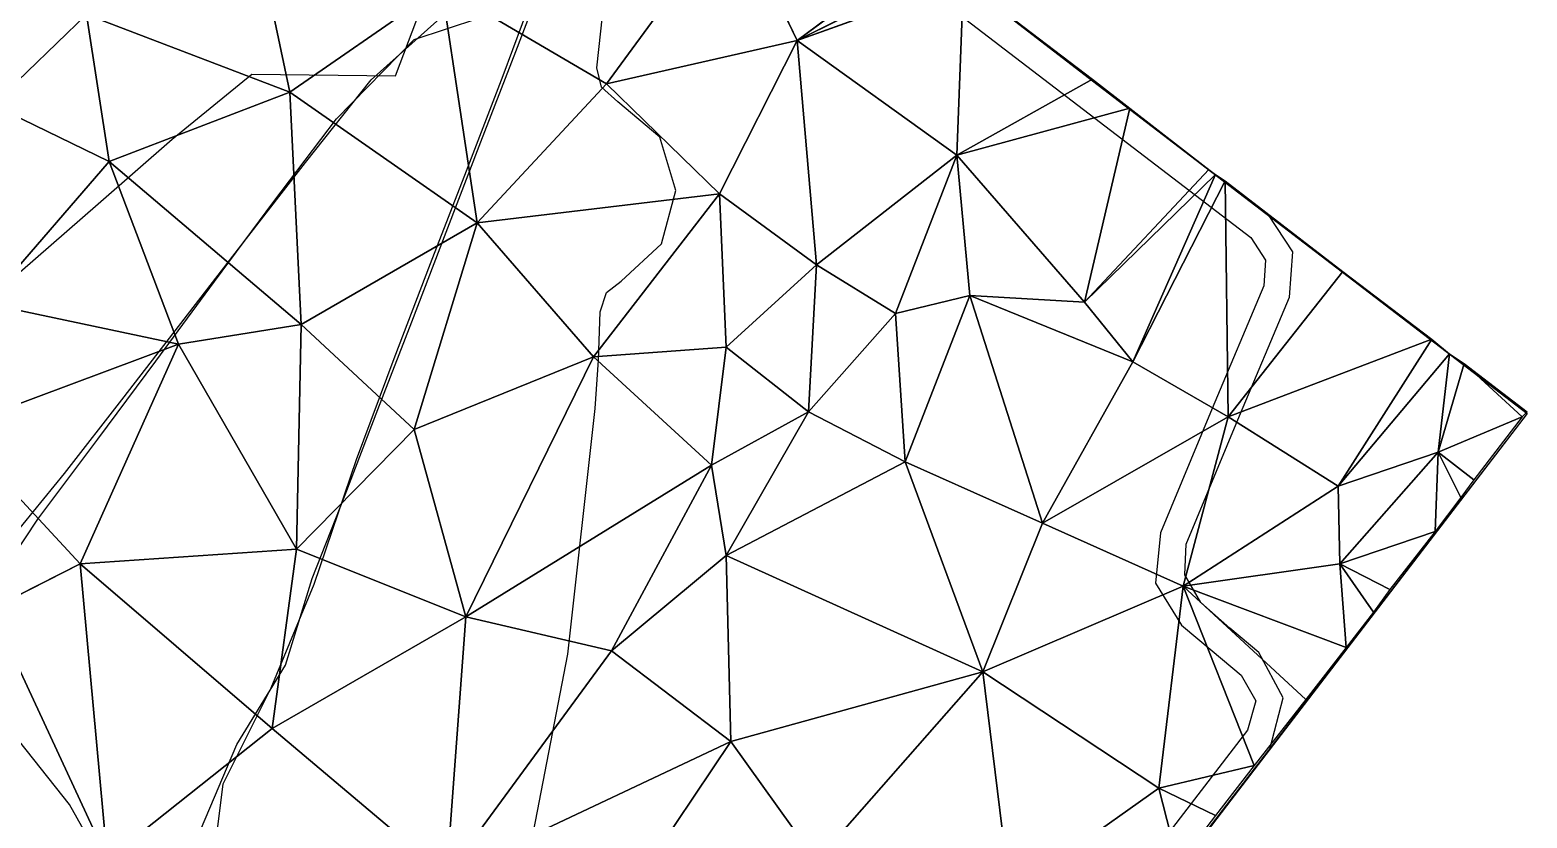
# Model space of a CAD drawing. Header units: metres. Extents: x -1474 to 1301, y -1635 to 1276.
# Drawn here: x 374 to 1301, y -202 to 286 of the extents above; entities that cross this region are included whole.
import ezdxf

# ---------------------------------------------------------------- set-up
doc = ezdxf.new("R2010")
doc.units = ezdxf.units.M

msp = doc.modelspace()

# ---------------------------------------------------------------- linework, layer by layer
for p, q in [((435, 713, -2500), (1301, 49, -2500)), ((763, 462, -2500), (1032, 255, -2500)), ((510, 365, -2444), (535, 248, -2428)), ((535, 248, -2428), (510, 365, -2444)), ((725, 263, -2500), (736, 364, -2500)), ((810, 361, -2428), (731, 253, -2418)), ((731, 253, -2418), (810, 361, -2428)), ((810, 361, -2428), (849, 280, -2406)), ((849, 280, -2406), (810, 361, -2428)), ((926, 337, -2412), (849, 280, -2406)), ((849, 280, -2406), (926, 337, -2412)), ((674.77563, 273.0526, -2500), (696.3357, 329.04102, -2500)), ((941, 326, -2408), (849, 280, -2406)), ((849, 280, -2406), (941, 326, -2408)), ((952, 317, -2410), (849, 280, -2406)), ((849, 280, -2406), (952, 317, -2410)), ((952, 317, -2410), (948, 209, -2428)), ((948, 209, -2428), (952, 317, -2410)), ((952, 317, -2410), (1032, 256, -2404)), ((629, 313, -2440), (535, 248, -2428)), ((535, 248, -2428), (629, 313, -2440)), ((600.28345, 258.03088, -2500), (621.70996, 314.735, -2500)), ((629, 313, -2440), (651, 167, -2430)), ((629, 313, -2440), (731, 253, -2418)), ((651, 167, -2430), (629, 313, -2440)), ((731, 253, -2418), (629, 313, -2440)), ((667.1011, 258.2611, -2500), (687.0139, 311.95325, -2500)), ((585.3004, 255.58264, -2500), (635.562, 300.6161, -2500)), ((611.95447, 280.47693, -2500), (672.04785, 300.35083, -2500)), ((943, 301, -2500), (1130, 158, -2500)), ((409, 296, -2444), (351, 240, -2428)), ((351, 240, -2428), (409, 296, -2444)), ((409, 296, -2444), (423, 205, -2442)), ((409, 296, -2444), (535, 248, -2428)), ((423, 205, -2442), (409, 296, -2444)), ((535, 248, -2428), (409, 296, -2444)), ((563.7733, 231.49011, -2500), (611.95447, 280.47693, -2500)), ((849, 280, -2406), (731, 253, -2418)), ((731, 253, -2418), (849, 280, -2406)), ((849, 280, -2406), (801, 185, -2414)), ((801, 185, -2414), (849, 280, -2406)), ((849, 280, -2406), (861, 141, -2426)), ((849, 280, -2406), (948, 209, -2428)), ((861, 141, -2426), (849, 280, -2406)), ((948, 209, -2428), (849, 280, -2406)), ((653.22595, 217.08923, -2500), (674.77563, 273.0526, -2500)), ((728, 251, -2500), (725, 263, -2500)), ((462.1648, 218.85864, -2500), (511.40234, 259.02588, -2500)), ((511.40234, 259.02588, -2500), (600.28345, 258.03088, -2500)), ((544.5536, 204.34607, -2500), (585.3004, 255.58264, -2500)), ((644.22046, 199.33313, -2500), (667.1011, 258.2611, -2500)), ((731, 253, -2418), (651, 167, -2430)), ((651, 167, -2430), (731, 253, -2418)), ((738, 242, -2500), (728, 251, -2500)), ((731, 253, -2418), (801, 185, -2414)), ((801, 185, -2414), (731, 253, -2418)), ((1032, 256, -2404), (948, 209, -2428)), ((948, 209, -2428), (1032, 256, -2404)), ((1032, 256, -2404), (1055, 238, -2402)), ((1032, 255, -2500), (1301, 49, -2500)), ((535, 248, -2428), (423, 205, -2442)), ((423, 205, -2442), (535, 248, -2428)), ((535, 248, -2428), (542, 104, -2446)), ((535, 248, -2428), (651, 167, -2430)), ((542, 104, -2446), (535, 248, -2428)), ((651, 167, -2430), (535, 248, -2428)), ((764, 220, -2500), (738, 242, -2500)), ((351, 240, -2428), (423, 205, -2442)), ((423, 205, -2442), (351, 240, -2428)), ((1055, 238, -2402), (948, 209, -2428)), ((948, 209, -2428), (1055, 238, -2402)), ((1055, 238, -2402), (1027, 118, -2428)), ((1027, 118, -2428), (1055, 238, -2402)), ((1055, 238, -2402), (1104, 200, -2396)), ((525.03394, 180.2268, -2500), (563.7733, 231.49011, -2500)), ((416.32764, 178.84827, -2500), (462.1648, 218.85864, -2500)), ((631.7217, 161.24158, -2500), (653.22595, 217.08923, -2500)), ((774, 187, -2500), (764, 220, -2500)), ((423, 205, -2442), (347, 117, -2444)), ((347, 117, -2444), (423, 205, -2442)), ((423, 205, -2442), (466, 92, -2426)), ((423, 205, -2442), (542, 104, -2446)), ((466, 92, -2426), (423, 205, -2442)), ((542, 104, -2446), (423, 205, -2442)), ((506.6604, 155.41943, -2500), (544.5536, 204.34607, -2500)), ((948, 209, -2428), (861, 141, -2426)), ((861, 141, -2426), (948, 209, -2428)), ((948, 209, -2428), (910, 111, -2436)), ((910, 111, -2436), (948, 209, -2428)), ((948, 209, -2428), (956, 122, -2426)), ((948, 209, -2428), (1027, 118, -2428)), ((956, 122, -2426), (948, 209, -2428)), ((1027, 118, -2428), (948, 209, -2428)), ((622.00024, 141.86108, -2500), (644.22046, 199.33313, -2500)), ((1104, 200, -2396), (1027, 118, -2428)), ((1027, 118, -2428), (1104, 200, -2396)), ((1108, 197, -2396), (1027, 118, -2428)), ((1027, 118, -2428), (1108, 197, -2396)), ((1108, 197, -2396), (1057, 81, -2426)), ((1057, 81, -2426), (1108, 197, -2396)), ((1104, 200, -2396), (1108, 197, -2396)), ((1108, 197, -2396), (1114, 193, -2396)), ((765, 154, -2500), (774, 187, -2500)), ((1114, 193, -2396), (1057, 81, -2426)), ((1057, 81, -2426), (1114, 193, -2396)), ((1114, 193, -2396), (1116, 47, -2430)), ((1116, 47, -2430), (1114, 193, -2396)), ((1114, 193, -2396), (1187, 137, -2384)), ((367.6515, 136.53271, -2500), (416.32764, 178.84827, -2500)), ((488.3551, 130.61206, -2500), (525.03394, 180.2268, -2500)), ((801, 185, -2414), (651, 167, -2430)), ((651, 167, -2430), (801, 185, -2414)), ((801, 185, -2414), (723, 84, -2424)), ((723, 84, -2424), (801, 185, -2414)), ((801, 185, -2414), (805, 90, -2436)), ((801, 185, -2414), (861, 141, -2426)), ((805, 90, -2436), (801, 185, -2414)), ((861, 141, -2426), (801, 185, -2414)), ((651, 167, -2430), (542, 104, -2446)), ((542, 104, -2446), (651, 167, -2430)), ((651, 167, -2430), (612, 39, -2434)), ((612, 39, -2434), (651, 167, -2430)), ((651, 167, -2430), (723, 84, -2424)), ((723, 84, -2424), (651, 167, -2430)), ((1156, 149, -2500), (1141, 172, -2500)), ((610.3817, 105.8219, -2500), (631.7217, 161.24158, -2500)), ((1130, 158, -2500), (1139, 144, -2500)), ((469.46106, 107.37915, -2500), (506.6604, 155.41943, -2500)), ((740, 131, -2500), (765, 154, -2500)), ((1154, 121, -2500), (1156, 149, -2500)), ((599.563, 83.01184, -2500), (622.00024, 141.86108, -2500)), ((861, 141, -2426), (805, 90, -2436)), ((805, 90, -2436), (861, 141, -2426)), ((861, 141, -2426), (856, 50, -2434)), ((856, 50, -2434), (861, 141, -2426)), ((861, 141, -2426), (910, 111, -2436)), ((910, 111, -2436), (861, 141, -2426)), ((1139, 144, -2500), (1138, 128, -2500)), ((451.99902, 81.37598, -2500), (488.3551, 130.61206, -2500)), ((731, 124, -2500), (740, 131, -2500)), ((1187, 137, -2384), (1116, 47, -2430)), ((1116, 47, -2430), (1187, 137, -2384)), ((1187, 137, -2384), (1242, 95, -2388)), ((727, 112, -2500), (731, 124, -2500)), ((956, 122, -2426), (910, 111, -2436)), ((910, 111, -2436), (956, 122, -2426)), ((956, 122, -2426), (916, 19, -2446)), ((916, 19, -2446), (956, 122, -2426)), ((1027, 118, -2428), (956, 122, -2426)), ((956, 122, -2426), (1001, -19, -2448)), ((956, 122, -2426), (1027, 118, -2428)), ((1057, 81, -2426), (956, 122, -2426)), ((956, 122, -2426), (1057, 81, -2426)), ((1001, -19, -2448), (956, 122, -2426)), ((1138, 128, -2500), (1106, 52, -2500)), ((1122, 45, -2500), (1154, 121, -2500)), ((347, 117, -2444), (466, 92, -2426)), ((466, 92, -2426), (347, 117, -2444)), ((726, 82, -2500), (727, 112, -2500)), ((1027, 118, -2428), (1057, 81, -2426)), ((1057, 81, -2426), (1027, 118, -2428)), ((432.27393, 59.347168, -2500), (469.46106, 107.37915, -2500)), ((542, 104, -2446), (466, 92, -2426)), ((466, 92, -2426), (542, 104, -2446)), ((542, 104, -2446), (539, -35, -2440)), ((539, -35, -2440), (542, 104, -2446)), ((542, 104, -2446), (612, 39, -2434)), ((612, 39, -2434), (542, 104, -2446)), ((589.4436, 51.446045, -2500), (610.3817, 105.8219, -2500)), ((910, 111, -2436), (856, 50, -2434)), ((856, 50, -2434), (910, 111, -2436)), ((910, 111, -2436), (916, 19, -2446)), ((916, 19, -2446), (910, 111, -2436)), ((1242, 95, -2388), (1116, 47, -2430)), ((1116, 47, -2430), (1242, 95, -2388)), ((1242, 95, -2388), (1184, 4, -2426)), ((1184, 4, -2426), (1242, 95, -2388)), ((1242, 95, -2388), (1253, 86, -2388)), ((466, 92, -2426), (327, 40, -2426)), ((327, 40, -2426), (466, 92, -2426)), ((466, 92, -2426), (405, -44, -2444)), ((405, -44, -2444), (466, 92, -2426)), ((466, 92, -2426), (539, -35, -2440)), ((539, -35, -2440), (466, 92, -2426)), ((723, 84, -2424), (612, 39, -2434)), ((612, 39, -2434), (723, 84, -2424)), ((723, 84, -2424), (644, -77, -2448)), ((644, -77, -2448), (723, 84, -2424)), ((723, 84, -2424), (805, 90, -2436)), ((805, 90, -2436), (723, 84, -2424)), ((723, 84, -2424), (796, 17, -2436)), ((796, 17, -2436), (723, 84, -2424)), ((805, 90, -2436), (796, 17, -2436)), ((796, 17, -2436), (805, 90, -2436)), ((805, 90, -2436), (856, 50, -2434)), ((856, 50, -2434), (805, 90, -2436)), ((1253, 86, -2388), (1184, 4, -2426)), ((1184, 4, -2426), (1253, 86, -2388)), ((1253, 86, -2388), (1246, 25, -2418)), ((1246, 25, -2418), (1253, 86, -2388)), ((1253, 86, -2388), (1262, 80, -2392)), ((416.0725, 33.012085, -2500), (451.99902, 81.37598, -2500)), ((576.2626, 20.577026, -2500), (599.563, 83.01184, -2500)), ((724, 52, -2500), (726, 82, -2500)), ((1057, 81, -2426), (1001, -19, -2448)), ((1001, -19, -2448), (1057, 81, -2426)), ((1057, 81, -2426), (1116, 47, -2430)), ((1116, 47, -2430), (1057, 81, -2426)), ((1262, 80, -2392), (1246, 25, -2418)), ((1246, 25, -2418), (1262, 80, -2392)), ((1262, 80, -2392), (1298, 47, -2410)), ((1262, 80, -2392), (1301, 50, -2410)), ((1298, 47, -2410), (1262, 80, -2392)), ((395.39355, 11.809692, -2500), (432.27393, 59.347168, -2500)), ((1301, 49, -2500), (306, -1246, -2500)), ((569.1051, -1.432495, -2500), (589.4436, 51.446045, -2500)), ((707, -100, -2500), (724, 52, -2500)), ((856, 50, -2434), (796, 17, -2436)), ((796, 17, -2436), (856, 50, -2434)), ((856, 50, -2434), (805, -39, -2442)), ((805, -39, -2442), (856, 50, -2434)), ((856, 50, -2434), (916, 19, -2446)), ((916, 19, -2446), (856, 50, -2434)), ((1116, 47, -2430), (1001, -19, -2448)), ((1001, -19, -2448), (1116, 47, -2430)), ((1106, 52, -2500), (1074, -25, -2500)), ((1116, 47, -2430), (1088, -58, -2446)), ((1088, -58, -2446), (1116, 47, -2430)), ((1301, 49, -2500), (1115, -194, -2500)), ((1116, 47, -2430), (1184, 4, -2426)), ((1184, 4, -2426), (1116, 47, -2430)), ((1298, 47, -2410), (1246, 25, -2418)), ((1246, 25, -2418), (1298, 47, -2410)), ((1298, 47, -2410), (1268, 8, -2418)), ((1301, 50, -2410), (1298, 47, -2410)), ((327, 40, -2426), (405, -44, -2444)), ((405, -44, -2444), (327, 40, -2426)), ((612, 39, -2434), (539, -35, -2440)), ((539, -35, -2440), (612, 39, -2434)), ((612, 39, -2434), (644, -77, -2448)), ((644, -77, -2448), (612, 39, -2434)), ((1090, -32, -2500), (1122, 45, -2500)), ((378.87964, -16.352417, -2500), (416.0725, 33.012085, -2500)), ((549.9352, -56.630493, -2500), (576.2626, 20.577026, -2500)), ((916, 19, -2446), (805, -39, -2442)), ((805, -39, -2442), (916, 19, -2446)), ((916, 19, -2446), (964, -111, -2450)), ((916, 19, -2446), (1001, -19, -2448)), ((964, -111, -2450), (916, 19, -2446)), ((1001, -19, -2448), (916, 19, -2446)), ((1184, 4, -2426), (1246, 25, -2418)), ((1246, 25, -2418), (1184, 4, -2426)), ((1246, 25, -2418), (1185, -44, -2432)), ((1185, -44, -2432), (1246, 25, -2418)), ((1246, 25, -2418), (1244, -24, -2424)), ((1244, -24, -2424), (1246, 25, -2418)), ((1246, 25, -2418), (1260, -3, -2420)), ((1246, 25, -2418), (1268, 8, -2418)), ((1260, -3, -2420), (1246, 25, -2418)), ((1268, 8, -2418), (1246, 25, -2418)), ((357.10217, -35.267212, -2500), (395.39355, 11.809692, -2500)), ((796, 17, -2436), (644, -77, -2448)), ((644, -77, -2448), (796, 17, -2436)), ((796, 17, -2436), (734, -98, -2428)), ((734, -98, -2428), (796, 17, -2436)), ((796, 17, -2436), (805, -39, -2442)), ((805, -39, -2442), (796, 17, -2436)), ((1184, 4, -2426), (1088, -58, -2446)), ((1088, -58, -2446), (1184, 4, -2426)), ((1184, 4, -2426), (1185, -44, -2432)), ((1185, -44, -2432), (1184, 4, -2426)), ((1268, 8, -2418), (1260, -3, -2420)), ((548.65857, -53.187866, -2500), (569.1051, -1.432495, -2500)), ((1260, -3, -2420), (1244, -24, -2424)), ((335.589, -81.76306, -2500), (378.87964, -16.352417, -2500)), ((1001, -19, -2448), (964, -111, -2450)), ((964, -111, -2450), (1001, -19, -2448)), ((1001, -19, -2448), (1088, -58, -2446)), ((1088, -58, -2446), (1001, -19, -2448)), ((1074, -25, -2500), (1071, -56, -2500)), ((1244, -24, -2424), (1185, -44, -2432)), ((1185, -44, -2432), (1244, -24, -2424)), ((1244, -24, -2424), (1216, -60, -2432)), ((539, -35, -2440), (405, -44, -2444)), ((405, -44, -2444), (539, -35, -2440)), ((539, -35, -2440), (524, -146, -2448)), ((524, -146, -2448), (539, -35, -2440)), ((539, -35, -2440), (644, -77, -2448)), ((644, -77, -2448), (539, -35, -2440)), ((1089, -51, -2500), (1090, -32, -2500)), ((405, -44, -2444), (350, -72, -2426)), ((350, -72, -2426), (405, -44, -2444)), ((405, -44, -2444), (422, -227, -2424)), ((405, -44, -2444), (524, -146, -2448)), ((422, -227, -2424), (405, -44, -2444)), ((524, -146, -2448), (405, -44, -2444)), ((805, -39, -2442), (734, -98, -2428)), ((734, -98, -2428), (805, -39, -2442)), ((805, -39, -2442), (808, -154, -2426)), ((805, -39, -2442), (964, -111, -2450)), ((808, -154, -2426), (805, -39, -2442)), ((964, -111, -2450), (805, -39, -2442)), ((1185, -44, -2432), (1088, -58, -2446)), ((1088, -58, -2446), (1185, -44, -2432)), ((1185, -44, -2432), (1189, -96, -2440)), ((1185, -44, -2432), (1206, -74, -2434)), ((1189, -96, -2440), (1185, -44, -2432)), ((1185, -44, -2432), (1216, -60, -2432)), ((1206, -74, -2434), (1185, -44, -2432)), ((1216, -60, -2432), (1185, -44, -2432)), ((532.17053, -106.833374, -2500), (548.65857, -53.187866, -2500)), ((1099, -68, -2500), (1089, -51, -2500)), ((523.27124, -120.93738, -2500), (549.9352, -56.630493, -2500)), ((1088, -58, -2446), (964, -111, -2450)), ((964, -111, -2450), (1088, -58, -2446)), ((1071, -56, -2500), (1087, -82, -2500)), ((1088, -58, -2446), (1073, -183, -2454)), ((1073, -183, -2454), (1088, -58, -2446)), ((1088, -58, -2446), (1132, -169, -2450)), ((1088, -58, -2446), (1164, -128, -2446)), ((1132, -169, -2450), (1088, -58, -2446)), ((1189, -96, -2440), (1088, -58, -2446)), ((1164, -128, -2446), (1088, -58, -2446)), ((1088, -58, -2446), (1189, -96, -2440)), ((1216, -60, -2432), (1206, -74, -2434)), ((350, -72, -2426), (422, -227, -2424)), ((422, -227, -2424), (350, -72, -2426)), ((1117, -84, -2500), (1099, -68, -2500)), ((1206, -74, -2434), (1189, -96, -2440)), ((644, -77, -2448), (524, -146, -2448)), ((524, -146, -2448), (644, -77, -2448)), ((644, -77, -2448), (632, -237, -2448)), ((632, -237, -2448), (644, -77, -2448)), ((644, -77, -2448), (734, -98, -2428)), ((734, -98, -2428), (644, -77, -2448)), ((1087, -82, -2500), (1106, -98, -2500)), ((1135, -99, -2500), (1117, -84, -2500)), ((734, -98, -2428), (632, -237, -2448)), ((632, -237, -2448), (734, -98, -2428)), ((678, -250, -2500), (707, -100, -2500)), ((734, -98, -2428), (808, -154, -2426)), ((808, -154, -2426), (734, -98, -2428)), ((1106, -98, -2500), (1124, -113, -2500)), ((1150, -127, -2500), (1135, -99, -2500)), ((1189, -96, -2440), (1164, -128, -2446)), ((502.18298, -155.97131, -2500), (532.17053, -106.833374, -2500)), ((964, -111, -2450), (808, -154, -2426)), ((808, -154, -2426), (964, -111, -2450)), ((964, -111, -2450), (861, -228, -2438)), ((861, -228, -2438), (964, -111, -2450)), ((964, -111, -2450), (981, -248, -2442)), ((964, -111, -2450), (1073, -183, -2454)), ((981, -248, -2442), (964, -111, -2450)), ((1073, -183, -2454), (964, -111, -2450)), ((1124, -113, -2500), (1133, -129, -2500)), ((493.64685, -180.4021, -2500), (523.27124, -120.93738, -2500)), ((1133, -129, -2500), (1128, -147, -2500)), ((1164, -128, -2446), (1132, -169, -2450)), ((1142, -158, -2500), (1150, -127, -2500)), ((398.56287, -193.10852, -2500), (362.9441, -148.30273, -2500)), ((524, -146, -2448), (422, -227, -2424)), ((422, -227, -2424), (524, -146, -2448)), ((524, -146, -2448), (632, -237, -2448)), ((632, -237, -2448), (524, -146, -2448)), ((1128, -147, -2500), (1021, -286, -2500)), ((479.688, -208.96509, -2500), (502.18298, -155.97131, -2500)), ((808, -154, -2426), (632, -237, -2448)), ((632, -237, -2448), (808, -154, -2426)), ((808, -154, -2426), (679, -346, -2446)), ((679, -346, -2446), (808, -154, -2426)), ((808, -154, -2426), (861, -228, -2438)), ((861, -228, -2438), (808, -154, -2426)), ((1073, -183, -2454), (1132, -169, -2450)), ((1132, -169, -2450), (1073, -183, -2454)), ((1132, -169, -2450), (1108, -200, -2454)), ((485.75085, -243.18372, -2500), (493.64685, -180.4021, -2500)), ((1073, -183, -2454), (981, -248, -2442)), ((981, -248, -2442), (1073, -183, -2454)), ((1073, -183, -2454), (1085, -230, -2452)), ((1073, -183, -2454), (1108, -200, -2454)), ((1085, -230, -2452), (1073, -183, -2454)), ((1108, -200, -2454), (1073, -183, -2454)), ((426.58215, -242.81567, -2500), (398.56287, -193.10852, -2500)), ((1115, -194, -2500), (928, -437, -2500)), ((1108, -200, -2454), (1085, -230, -2452))]:
    msp.add_line(p, q)

doc.saveas('drawing.dxf')
